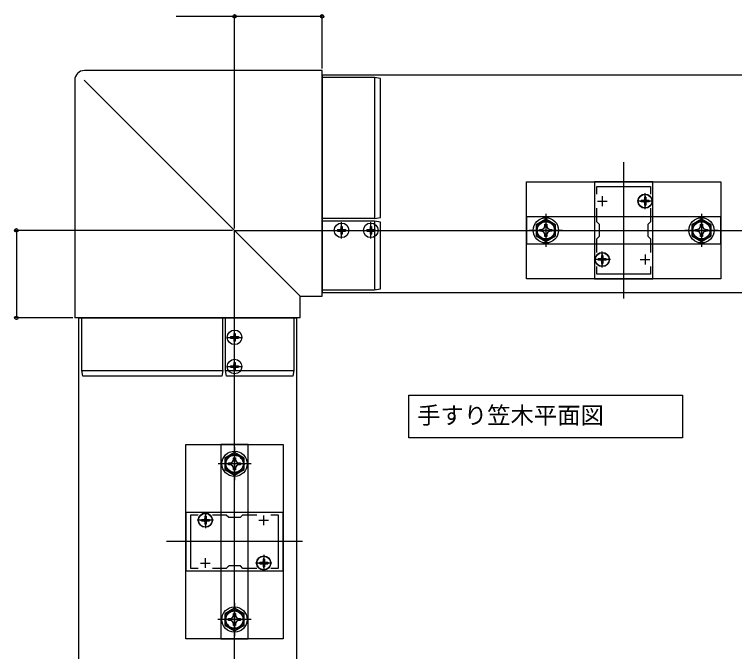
# Model space of a CAD drawing. Units: millimetres, scale not verified. Extents: x -875 to 875, y -1300 to 1294.
# Drawn here: x -29.5 to 340.6, y 328.5 to 656 of the extents above; entities that cross this region are included whole.
import ezdxf
from ezdxf.enums import TextEntityAlignment as Align

# ---------------------------------------------------------------- set-up
doc = ezdxf.new("R2010")
doc.units = ezdxf.units.MM
doc.header["$LTSCALE"] = 8
for name, color, linetype in [('0-1_USER1', 3, 'Continuous'), ('0-2_YKK_11', 7, 'Continuous'), ('0-3_YKK_12', 2, 'Continuous'), ('0-4_YKK_13', 4, 'Continuous'), ('0-5_YKK_D', 6, 'Continuous'), ('0-7_YSS_K', 3, 'Continuous')]:
    doc.layers.add(name, color=color, linetype=linetype)
doc.styles.add('ＭＳ ゴシック', font='')
doc.styles.get('ＭＳ ゴシック').set_extended_font_data('MS Gothic')

msp = doc.modelspace()

# ---------------------------------------------------------------- linework, layer by layer
at = {"layer": '0-1_USER1'}
msp.add_lwpolyline([(173.135, 446.216), (173.135, 460.216), (313.757, 460.216), (313.757, 438.334), (173.135, 438.334)], close=True, dxfattribs=at)
at = {"layer": '0-2_YKK_11'}
for p, q in [((270.104, 560), (275.104, 560)), ((272.604, 562.5), (272.604, 557.5)), ((292.104, 560), (297.104, 560)), ((294.604, 562.5), (294.604, 557.5)), ((270.104, 530), (275.104, 530)), ((272.604, 532.5), (272.604, 527.5)), ((292.104, 530), (297.104, 530)), ((294.604, 532.5), (294.604, 527.5)), ((68.604, 393.5), (68.604, 398.5)), ((98.604, 393.5), (98.604, 398.5)), ((66.104, 396), (71.104, 396)), ((96.104, 396), (101.104, 396)), ((66.104, 374), (71.104, 374)), ((68.604, 371.5), (68.604, 376.5)), ((96.104, 374), (101.104, 374)), ((98.604, 371.5), (98.604, 376.5))]:
    msp.add_line(p, q, dxfattribs=at)
for points in [[(268.604, 570), (268.604, 520), (298.604, 520), (298.604, 570)], [(58.604, 370), (108.604, 370), (108.604, 400), (58.604, 400)]]:
    msp.add_lwpolyline(points, close=True, dxfattribs=at)
for points in [[(269.804, 563.633), (269.804, 567.5), (297.404, 567.5), (297.404, 563.633)], [(269.804, 533.633), (269.804, 540.7), (271.104, 542), (271.104, 548), (269.804, 549.3), (269.804, 556.367)], [(297.404, 556.367), (297.404, 549.3), (296.104, 548), (296.104, 542), (297.404, 540.7), (297.404, 533.633)], [(297.404, 526.367), (297.404, 522.5), (269.804, 522.5), (269.804, 526.367)], [(64.971, 371.2), (61.104, 371.2), (61.104, 398.8), (64.971, 398.8)], [(72.237, 398.8), (79.304, 398.8), (80.604, 397.5), (86.604, 397.5), (87.904, 398.8), (94.971, 398.8)], [(102.237, 398.8), (106.104, 398.8), (106.104, 371.2), (102.237, 371.2)], [(94.971, 371.2), (87.904, 371.2), (86.604, 372.5), (80.604, 372.5), (79.304, 371.2), (72.237, 371.2)]]:
    msp.add_lwpolyline(points, dxfattribs=at)
at = {"layer": '0-3_YKK_12'}
for p, q in [((128.604, 625), (128.604, 513)), ((283.604, 510), (283.604, 580)), ((3.604, 150), (3.604, 500)), ((3.604, 500), (115.604, 500)), ((115.604, 150), (115.604, 500)), ((118.604, 385), (48.604, 385))]:
    msp.add_line(p, q, dxfattribs=at)
for points in [[(128.604, 625), (468.604, 625), (481.104, 625)], [(128.604, 513), (468.604, 513), (481.104, 513)]]:
    msp.add_lwpolyline(points, dxfattribs=at)
at = {"layer": '0-4_YKK_13'}
for p, q in [((128.604, 627.153), (6.444, 627.153)), ((6.444, 627.15), (6.444, 627.153)), ((128.604, 627.153), (128.604, 627.15)), ((128.604, 511.217), (128.604, 627.15)), ((1.451, 622.16), (1.451, 500)), ((1.451, 622.16), (1.454, 622.16)), ((6.337, 622.267), (117.388, 511.217)), ((155.604, 622.799), (155.604, 551.1)), ((158.604, 623), (155.605, 623.5)), ((158.604, 551.6), (158.604, 622.308)), ((294.604, 555.85), (294.604, 564.15)), ((298.754, 560), (290.454, 560)), ((292.554, 560.35), (292.554, 559.65)), ((293.754, 560.35), (292.554, 560.35)), ((293.754, 559.65), (292.554, 559.65)), ((294.954, 562.05), (294.254, 562.05)), ((294.254, 562.05), (294.254, 560.85)), ((294.254, 559.15), (294.254, 557.95)), ((294.954, 562.05), (294.954, 560.85)), ((294.954, 559.15), (294.954, 557.95)), ((296.654, 560.35), (295.454, 560.35)), ((296.654, 559.65), (295.454, 559.65)), ((296.654, 560.35), (296.654, 559.65)), ((294.954, 557.95), (294.254, 557.95)), ((155.604, 551.1), (158.604, 551.6)), ((243.604, 553.5), (243.604, 536.5)), ((323.604, 553.5), (323.604, 536.5)), ((155.604, 551.1), (128.604, 551.1)), ((155.604, 549.7), (128.604, 549.7)), ((138.604, 540.85), (138.604, 549.15)), ((153.604, 540.85), (153.604, 549.15)), ((155.604, 549.7), (155.604, 515.123)), ((158.604, 549.2), (155.604, 549.7)), ((158.604, 515.615), (158.604, 549.2)), ((243.081, 546.854), (243.103, 548.1)), ((323.081, 546.854), (323.103, 548.1)), ((134.454, 545), (142.754, 545)), ((136.554, 545.35), (136.554, 544.65)), ((136.554, 545.35), (137.754, 545.35)), ((136.554, 544.65), (137.754, 544.65)), ((138.254, 547.05), (138.954, 547.05)), ((138.254, 547.05), (138.254, 545.85)), ((138.254, 544.15), (138.254, 542.95)), ((138.954, 547.05), (138.954, 545.85)), ((138.954, 544.15), (138.954, 542.95)), ((139.454, 545.35), (140.654, 545.35)), ((139.454, 544.65), (140.654, 544.65)), ((140.654, 545.35), (140.654, 544.65)), ((149.454, 545), (157.754, 545)), ((151.554, 545.35), (151.554, 544.65)), ((151.554, 545.35), (152.754, 545.35)), ((151.554, 544.65), (152.754, 544.65)), ((153.254, 547.05), (153.954, 547.05)), ((153.254, 547.05), (153.254, 545.85)), ((153.254, 544.15), (153.254, 542.95)), ((153.954, 547.05), (153.954, 545.85)), ((153.954, 544.15), (153.954, 542.95)), ((154.454, 545.35), (155.654, 545.35)), ((154.454, 544.65), (155.654, 544.65)), ((155.654, 545.35), (155.654, 544.65)), ((252.104, 545), (235.104, 545)), ((332.104, 545), (315.104, 545)), ((138.254, 542.95), (138.954, 542.95)), ((153.254, 542.95), (153.954, 542.95)), ((272.604, 525.85), (272.604, 534.15)), ((276.754, 530), (268.454, 530)), ((270.554, 530.35), (270.554, 529.65)), ((271.754, 530.35), (270.554, 530.35)), ((271.754, 529.65), (270.554, 529.65)), ((272.954, 532.05), (272.254, 532.05)), ((272.254, 532.05), (272.254, 530.85)), ((272.954, 532.05), (272.954, 530.85)), ((274.654, 530.35), (273.454, 530.35)), ((274.654, 529.65), (273.454, 529.65)), ((274.654, 530.35), (274.654, 529.65)), ((272.254, 529.15), (272.254, 527.95)), ((272.954, 527.95), (272.254, 527.95)), ((272.954, 529.15), (272.954, 527.95)), ((155.605, 514.5), (158.604, 515)), ((117.391, 511.214), (128.604, 511.214)), ((117.391, 500), (117.391, 511.214)), ((128.604, 514.5), (155.604, 514.5)), ((128.604, 511.217), (128.604, 511.214)), ((155.604, 514.5), (155.605, 514.5)), ((1.454, 500), (1.451, 500)), ((117.388, 500), (1.454, 500)), ((77.504, 473), (77.504, 500)), ((78.904, 473), (78.904, 500)), ((117.391, 500), (117.388, 500)), ((83.604, 485.85), (83.604, 494.15)), ((79.454, 490), (87.754, 490)), ((81.554, 490.35), (81.554, 489.65)), ((81.554, 490.35), (82.754, 490.35)), ((81.554, 489.65), (82.754, 489.65)), ((83.254, 492.05), (83.954, 492.05)), ((83.254, 492.05), (83.254, 490.85)), ((83.254, 489.15), (83.254, 487.95)), ((83.954, 492.05), (83.954, 490.85)), ((83.954, 489.15), (83.954, 487.95)), ((84.454, 490.35), (85.654, 490.35)), ((84.454, 489.65), (85.654, 489.65)), ((85.654, 490.35), (85.654, 489.65)), ((83.254, 487.95), (83.954, 487.95)), ((83.604, 470.85), (83.604, 479.15)), ((79.454, 475), (87.754, 475)), ((81.554, 475.35), (81.554, 474.65)), ((81.554, 475.35), (82.754, 475.35)), ((81.554, 474.65), (82.754, 474.65)), ((83.254, 477.05), (83.954, 477.05)), ((83.254, 477.05), (83.254, 475.85)), ((83.254, 474.15), (83.254, 472.95)), ((83.954, 477.05), (83.954, 475.85)), ((83.954, 474.15), (83.954, 472.95)), ((84.454, 475.35), (85.654, 475.35)), ((84.454, 474.65), (85.654, 474.65)), ((85.654, 475.35), (85.654, 474.65)), ((5.604, 470), (5.104, 473)), ((83.254, 472.95), (83.954, 472.95)), ((114.104, 473), (113.604, 470)), ((112.989, 470), (79.404, 470)), ((83.604, 433.5), (83.604, 416.5)), ((83.081, 426.854), (83.103, 428.1)), ((92.104, 425), (75.104, 425)), ((68.604, 400.15), (68.604, 391.85)), ((66.554, 396.35), (66.554, 395.65)), ((66.554, 396.35), (67.754, 396.35)), ((68.254, 398.05), (68.954, 398.05)), ((68.254, 398.05), (68.254, 396.85)), ((68.954, 398.05), (68.954, 396.85)), ((69.454, 396.35), (70.654, 396.35)), ((70.654, 396.35), (70.654, 395.65)), ((72.754, 396), (64.454, 396)), ((66.554, 395.65), (67.754, 395.65)), ((68.254, 395.15), (68.254, 393.95)), ((68.254, 393.95), (68.954, 393.95)), ((68.954, 395.15), (68.954, 393.95)), ((69.454, 395.65), (70.654, 395.65)), ((98.604, 378.15), (98.604, 369.85)), ((102.754, 374), (94.454, 374)), ((96.554, 374.35), (96.554, 373.65)), ((96.554, 374.35), (97.754, 374.35)), ((98.254, 376.05), (98.954, 376.05)), ((98.254, 376.05), (98.254, 374.85)), ((98.954, 376.05), (98.954, 374.85)), ((99.454, 374.35), (100.654, 374.35)), ((100.654, 374.35), (100.654, 373.65)), ((96.554, 373.65), (97.754, 373.65)), ((98.254, 373.15), (98.254, 371.95)), ((98.254, 371.95), (98.954, 371.95)), ((98.954, 373.15), (98.954, 371.95)), ((99.454, 373.65), (100.654, 373.65)), ((83.563, 353.429), (83.563, 336.429)), ((83.04, 346.783), (83.062, 348.029)), ((92.063, 344.929), (75.063, 344.929))]:
    msp.add_line(p, q, dxfattribs=at)
for points in [[(155.605, 623.5), (155.604, 623.5), (128.604, 623.5)], [(155.604, 622.799), (155.604, 622.8), (155.604, 622.8), (155.604, 622.801), (155.604, 622.801), (155.604, 622.802), (155.604, 622.803), (155.604, 622.803), (155.604, 622.804), (155.604, 622.804), (155.604, 622.805), (155.604, 622.805), (155.604, 622.806), (155.604, 622.807), (155.605, 622.807), (155.605, 622.808), (155.605, 622.808)], [(155.605, 623.5), (155.619, 623.464), (155.627, 623.365), (155.627, 623.213), (155.619, 623.021), (155.605, 622.808)], [(158.604, 622.308), (158.604, 622.522), (158.604, 622.716), (158.604, 622.868), (158.604, 622.966), (158.604, 623)], [(243.103, 548.1), (244.106, 548.1), (244.127, 546.854)], [(323.103, 548.1), (324.106, 548.1), (324.127, 546.854)], [(241.751, 544.477), (240.504, 544.499), (240.504, 545.501), (241.751, 545.523)], [(241.751, 545.523), (242.619, 545.985), (243.081, 546.854)], [(243.081, 543.146), (242.619, 544.015), (241.751, 544.477)], [(244.127, 546.854), (244.589, 545.985), (245.458, 545.523)], [(245.458, 544.477), (244.589, 544.015), (244.127, 543.146)], [(245.458, 545.523), (246.704, 545.501), (246.704, 544.499), (245.458, 544.477)], [(321.751, 544.477), (320.504, 544.499), (320.504, 545.501), (321.751, 545.523)], [(321.751, 545.523), (322.619, 545.985), (323.081, 546.854)], [(323.081, 543.146), (322.619, 544.015), (321.751, 544.477)], [(324.127, 546.854), (324.589, 545.985), (325.458, 545.523)], [(325.458, 544.477), (324.589, 544.015), (324.127, 543.146)], [(325.458, 545.523), (326.704, 545.501), (326.704, 544.499), (325.458, 544.477)], [(244.127, 543.146), (244.106, 541.9), (243.103, 541.9), (243.081, 543.146)], [(324.127, 543.146), (324.106, 541.9), (323.103, 541.9), (323.081, 543.146)], [(155.605, 515.115), (155.605, 515.116), (155.604, 515.116), (155.604, 515.117), (155.604, 515.117), (155.604, 515.118), (155.604, 515.118), (155.604, 515.119), (155.604, 515.119), (155.604, 515.12), (155.604, 515.12), (155.604, 515.121), (155.604, 515.121), (155.604, 515.122), (155.604, 515.122), (155.604, 515.123), (155.604, 515.123)], [(155.605, 515.115), (155.621, 514.804), (155.621, 514.583), (155.605, 514.5)], [(158.604, 515), (158.604, 515.08), (158.604, 515.302), (158.604, 515.615)], [(5.104, 473), (5.104, 473), (5.104, 500)], [(114.104, 500), (114.104, 473), (114.104, 473)], [(5.104, 473), (5.14, 472.985), (5.239, 472.977), (5.391, 472.977), (5.583, 472.985), (5.796, 473)], [(5.805, 473), (5.805, 473), (5.804, 473), (5.803, 473), (5.803, 473), (5.802, 473), (5.802, 473), (5.801, 473), (5.801, 473), (5.8, 473), (5.799, 473), (5.799, 473), (5.798, 473), (5.798, 473), (5.797, 473), (5.796, 473), (5.796, 473)], [(5.805, 473), (77.504, 473), (77.004, 470), (6.296, 470)], [(79.404, 470), (78.904, 473), (113.481, 473)], [(113.489, 473), (113.489, 473), (113.488, 473), (113.488, 473), (113.487, 473), (113.487, 473), (113.486, 473), (113.486, 473), (113.485, 473), (113.484, 473), (113.484, 473), (113.483, 473), (113.483, 473), (113.482, 473), (113.482, 473), (113.481, 473), (113.481, 473)], [(113.489, 473), (113.8, 472.983), (114.021, 472.983), (114.104, 473)], [(6.296, 470), (6.082, 470), (5.889, 470), (5.736, 470), (5.638, 470), (5.604, 470)], [(113.604, 470), (113.524, 470), (113.302, 470), (112.989, 470)], [(81.751, 425.523), (82.619, 425.985), (83.081, 426.854)], [(83.103, 428.1), (84.106, 428.1), (84.127, 426.854)], [(84.127, 426.854), (84.589, 425.985), (85.458, 425.523)], [(81.751, 424.477), (80.504, 424.499), (80.504, 425.501), (81.751, 425.523)], [(83.081, 423.146), (82.619, 424.015), (81.751, 424.477)], [(84.127, 423.146), (84.106, 421.9), (83.103, 421.9), (83.081, 423.146)], [(85.458, 424.477), (84.589, 424.015), (84.127, 423.146)], [(85.458, 425.523), (86.704, 425.501), (86.704, 424.499), (85.458, 424.477)], [(83.062, 348.029), (84.065, 348.029), (84.086, 346.783)], [(81.71, 344.406), (80.463, 344.428), (80.463, 345.43), (81.71, 345.452)], [(81.71, 345.452), (82.578, 345.914), (83.04, 346.783)], [(83.04, 343.076), (82.578, 343.944), (81.71, 344.406)], [(84.086, 346.783), (84.548, 345.914), (85.417, 345.452)], [(85.417, 344.406), (84.548, 343.944), (84.086, 343.076)], [(85.417, 345.452), (86.663, 345.43), (86.663, 344.428), (85.417, 344.406)], [(84.086, 343.076), (84.065, 341.829), (83.062, 341.829), (83.04, 343.076)]]:
    msp.add_lwpolyline(points, dxfattribs=at)
for points in [[(333.604, 570), (333.604, 520), (233.604, 520), (233.604, 570)], [(233.604, 538), (333.604, 538), (333.604, 552), (233.604, 552)], [(248.604, 547.887), (243.604, 550.774), (238.604, 547.887), (238.604, 542.113), (243.604, 539.226), (248.604, 542.113)], [(328.604, 547.887), (323.604, 550.774), (318.604, 547.887), (318.604, 542.113), (323.604, 539.226), (328.604, 542.113)], [(58.604, 435), (108.604, 435), (108.604, 335), (58.604, 335)], [(90.604, 335), (90.604, 435), (76.604, 435), (76.604, 335)], [(88.604, 427.887), (83.604, 430.774), (78.604, 427.887), (78.604, 422.113), (83.604, 419.226), (88.604, 422.113)], [(88.563, 347.816), (83.563, 350.703), (78.563, 347.816), (78.563, 342.042), (83.563, 339.156), (88.563, 342.042)]]:
    msp.add_lwpolyline(points, close=True, dxfattribs=at)
for centre, radius in [((294.604, 560), 3.65), ((294.604, 560), 3.5), ((138.604, 545), 3.75), ((153.604, 545), 3.75), ((243.604, 545), 6.5), ((243.604, 545), 4.907), ((243.604, 545), 4.432), ((323.604, 545), 6.5), ((323.604, 545), 4.907), ((323.604, 545), 4.432), ((272.604, 530), 3.65), ((272.604, 530), 3.5), ((83.604, 490), 3.75), ((83.604, 475), 3.75), ((83.604, 425), 6.5), ((83.604, 425), 4.907), ((83.604, 425), 4.432), ((68.604, 396), 3.65), ((68.604, 396), 3.5), ((98.604, 374), 3.65), ((98.604, 374), 3.5), ((83.563, 344.929), 6.5), ((83.563, 344.929), 4.907), ((83.563, 344.929), 4.432)]:
    msp.add_circle(centre, radius, dxfattribs=at)
for centre, start, end in [((293.754, 560.85), 270, 0), ((293.754, 559.15), 0, 90), ((295.454, 560.85), 180, 270), ((295.454, 559.15), 90, 180), ((137.754, 545.85), 270, 0), ((137.754, 544.15), 0, 90), ((139.454, 545.85), 180, 270), ((139.454, 544.15), 90, 180), ((152.754, 545.85), 270, 0), ((152.754, 544.15), 0, 90), ((154.454, 545.85), 180, 270), ((154.454, 544.15), 90, 180), ((271.754, 530.85), 270, 0), ((271.754, 529.15), 0, 90), ((273.454, 530.85), 180, 270), ((273.454, 529.15), 90, 180), ((82.754, 490.85), 270, 0), ((82.754, 489.15), 0, 90), ((84.454, 490.85), 180, 270), ((84.454, 489.15), 90, 180), ((82.754, 475.85), 270, 0), ((82.754, 474.15), 0, 90), ((84.454, 475.85), 180, 270), ((84.454, 474.15), 90, 180), ((67.754, 396.85), 270, 0), ((69.454, 396.85), 180, 270), ((67.754, 395.15), 0, 90), ((69.454, 395.15), 90, 180), ((97.754, 374.85), 270, 0), ((99.454, 374.85), 180, 270), ((97.754, 373.15), 0, 90), ((99.454, 373.15), 90, 180)]:
    msp.add_arc(centre, 0.5, start, end, dxfattribs=at)
msp.add_ellipse((6.458, 622.147), major_axis=(3.541, -3.541), ratio=0.998505, start_param=2.358058, end_param=3.9251274, dxfattribs=at)
at = {"layer": '0-5_YKK_D'}
for p, q in [((83.604, 546), (83.604, 656)), ((128.604, 628.153), (128.604, 656)), ((82.604, 545), (-29.549, 545)), ((-28.549, 545), (-28.549, 500)), ((0.454, 500), (-29.549, 500))]:
    msp.add_line(p, q, dxfattribs=at)
msp.add_lwpolyline([(128.604, 655), (83.604, 655), (53.675, 655)], dxfattribs=at)
for centre in [(83.604, 655), (128.604, 655), (-28.549, 545), (-28.549, 500)]:
    msp.add_circle(centre, 0.875, dxfattribs=at)
at = {"layer": '0-7_YSS_K'}
for p, q in [((83.604, 2), (83.604, 545)), ((83.604, 545), (536.604, 545))]:
    msp.add_line(p, q, dxfattribs=at)

# ---------------------------------------------------------------- texts
at = {"layer": '0-1_USER1', "style": 'ＭＳ ゴシック'}
msp.add_text('手すり笠木平面図', height=8.798, dxfattribs=at).set_placement((177.441, 442.87), align=Align.BOTTOM_LEFT)

doc.saveas('drawing.dxf')
